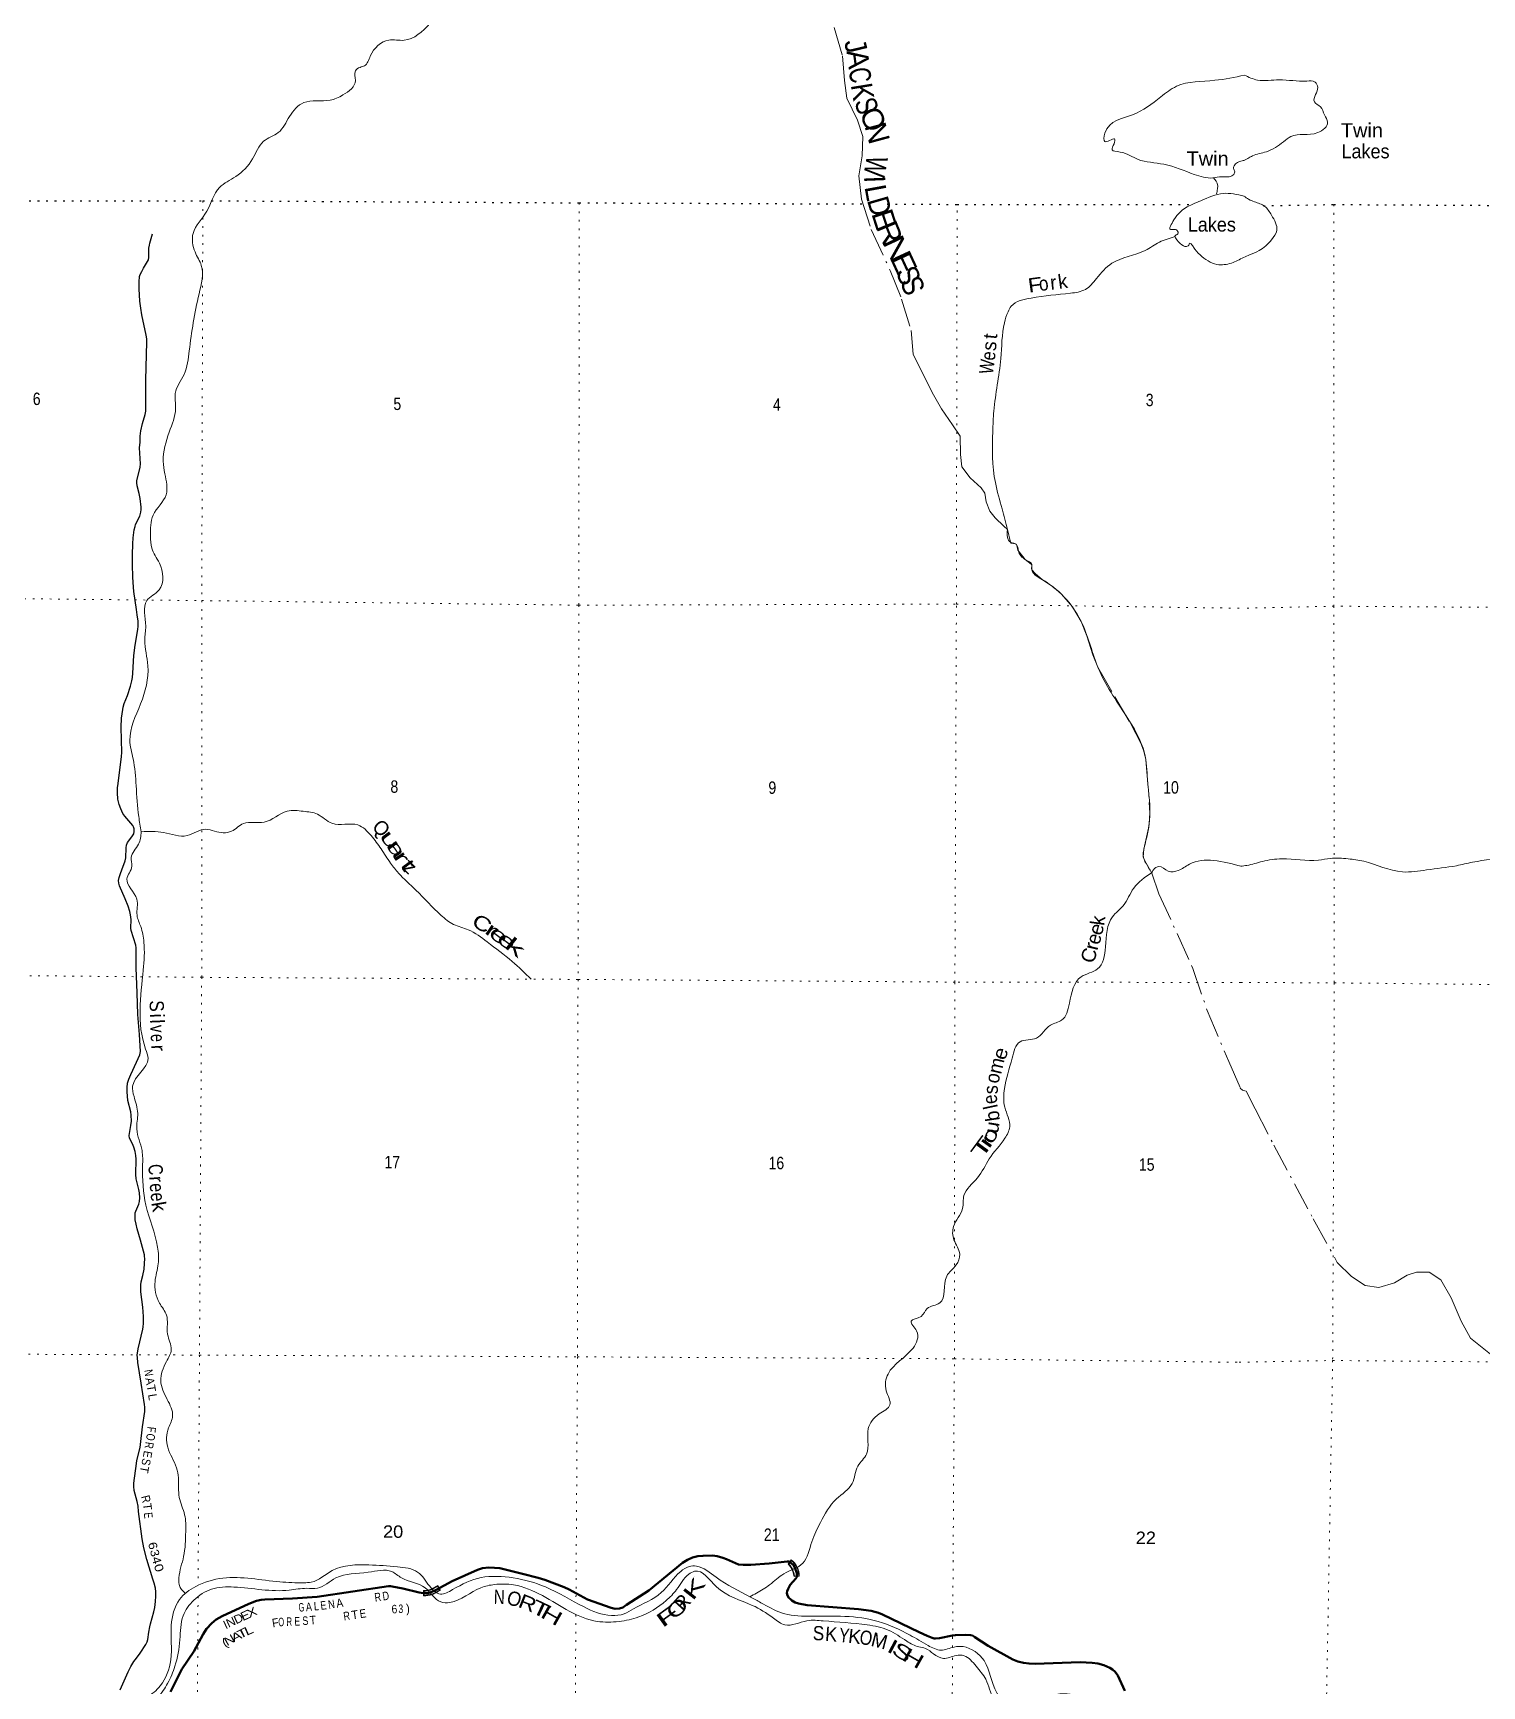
# Model space of a CAD drawing. Header units: feet. Extents: x -248627 to 3, y 0 to 184934.
# Drawn here: x -109621 to -89199, y 144746 to 168034 of the extents above; entities that cross this region are included whole.
import ezdxf
from ezdxf.enums import TextEntityAlignment as Align

# ---------------------------------------------------------------- set-up
doc = ezdxf.new("R2010")
doc.units = ezdxf.units.FT
doc.header["$LTSCALE"] = 80
doc.linetypes.add('DOT_DASHED', pattern=[7.7, 5, -1.2, 0.3, -1.2])
doc.linetypes.add('DOTTED', pattern=[1.5, 0.3, -1.2])
for name, color, linetype, lineweight in [('26', 7, 'Continuous', 40), ('29', 7, 'Continuous', 25), ('30', 7, 'Continuous', 13), ('39', 7, 'Continuous', 13), ('41', 7, 'Continuous', 13), ('44', 7, 'DOT_DASHED', 13), ('6', 7, 'DOTTED', 25), ('61', 7, 'Continuous', 13), ('7', 7, 'DOTTED', 13)]:
    doc.layers.add(name, color=color, linetype=linetype, lineweight=lineweight)
doc.layers.add('27', color=7, linetype='Continuous')

msp = doc.modelspace()

# ---------------------------------------------------------------- linework, layer by layer
at = {"layer": '26'}
for points in [[(-102723.6, 146324.9), (-102499.52, 146269.47), (-102409.93, 146241.38), (-102137.17, 146138.74), (-102064.05, 146105.93), (-101804.17, 145965.4), (-101473.5, 145846.77), (-101415.62, 145834.31), (-101357.34, 145836.65), (-101308.38, 145852.98), (-101257.22, 145886.17), (-100941.23, 146088.7), (-100468.86, 146480.35), (-100397.99, 146523.64), (-100325.72, 146553.96), (-100251.12, 146572.63), (-100177.58, 146580), (-100045.96, 146581.96), (-99980.69, 146574.96), (-99901.03, 146550.47), (-99847.8, 146532.97), (-99677.28, 146458.57), (-99611.17, 146452.49), (-99506.26, 146452.49), (-99247.04, 146472.77), (-98990.43, 146499.87), (-98967.72, 146497.98), (-98954.9, 146492.15), (-98933.92, 146476.99), (-98904.77, 146445.5), (-98885.8, 146414.58), (-98857.89, 146335.69), (-98854.07, 146299.11), (-98856.98, 146278.7), (-98868.35, 146259), (-98951.57, 146168.5), (-98977.63, 146114.82), (-98991.03, 146081.59), (-98994.53, 146052.43), (-98986.96, 146019.18), (-98968.3, 145988.85), (-98946.74, 145966.12), (-98926.33, 145948.26), (-98879.71, 145923.53), (-98830.76, 145904.87), (-98708.51, 145884.67), (-97987.78, 145826.86), (-97809.63, 145802.23), (-97705.28, 145775.09), (-97648.77, 145753.24), (-97130.96, 145501.87), (-97019.31, 145451.15)], [(-107684, 144660.36), (-107630.17, 144764.09), (-107524.15, 144981.71), (-107355.37, 145231.35), (-107225, 145473.1), (-107174.61, 145547.98), (-107101.09, 145628.03), (-107039.39, 145680.94), (-106957.23, 145730.37), (-106580.78, 145904.35), (-106470.55, 145944.54), (-106405.27, 145958.54), (-106352.29, 145963.89), (-105964.47, 145976.27), (-105614.96, 146002.95), (-104610.54, 146151.85), (-104584.49, 146152.17), (-104557.1, 146148.08), (-104410.75, 146118.63), (-104178.76, 146061.03), (-104120.55, 146050.68), (-104085.58, 146050.68), (-104053.58, 146054.4), (-104026.14, 146060.01), (-103999.33, 146070.51), (-103941.04, 146100.84), (-103715.54, 146220.48), (-103357.34, 146380.41), (-103286.51, 146404.68), (-103195.59, 146414.01), (-103118.66, 146411.67), (-103040.15, 146403.2), (-102723.6, 146324.9)], [(-97019.31, 145451.15), (-96950.54, 145425.49), (-96919.06, 145413.82), (-96899.12, 145411.95), (-96843.3, 145417.32), (-96662.63, 145455.31), (-96619.49, 145461.65), (-96483.69, 145466.88), (-96406.11, 145462.22), (-96381.69, 145455.81), (-96364.79, 145445.89), (-96346.14, 145434.23), (-96158.4, 145309.63), (-95809.89, 145118.21), (-95740, 145091.31), (-95663.06, 145070.32), (-95581.47, 145060.98), (-95497.14, 145056.2), (-94862.88, 145081.59), (-94692.06, 145069.15), (-94612.79, 145059.82), (-94527.83, 145037.65), (-94444.94, 145001.5), (-94407.64, 144978.17), (-94370.73, 144944.04), (-94333.03, 144891.86), (-94232.61, 144676.84)]]:
    msp.add_lwpolyline(points, dxfattribs=at)
at = {"layer": '29'}
for points in [[(-108356.28, 158502.19), (-108350.37, 158537.23), (-108337.84, 158587.32), (-108289.4, 158700.73), (-108246.01, 158833.6), (-108229.31, 158908.74), (-108221.3, 158955.8), (-108214.7, 159015.19), (-108200.52, 159264.41), (-108183.3, 159407.46), (-108144.2, 159628.81), (-108137.47, 159678.9), (-108141.65, 159747.78), (-108152.08, 159835.44), (-108162.38, 159909.98), (-108200.09, 160167.3), (-108206.01, 160228.06), (-108214.7, 160365.57), (-108221.38, 160545.54), (-108220.96, 160682.82), (-108213.05, 160838.26), (-108208.44, 160920.75), (-108193.83, 161033.46), (-108183.61, 161080.02), (-108175.04, 161108.6), (-108117.82, 161228.08), (-108099.9, 161283.92), (-108095.64, 161320.52), (-108095.73, 161354.88), (-108112.44, 161473.85), (-108125.12, 161545.38), (-108154.18, 161653.34), (-108158.23, 161695.57), (-108158.35, 161724.31), (-108110.35, 161918.41), (-108105.98, 161965.12), (-108118.7, 162191.83), (-108113.58, 162268.29), (-108110.35, 162354.63), (-108099.91, 162427.68), (-108077.56, 162534.15), (-108041.47, 162661.44), (-108033.5, 162704.9), (-108031.04, 162738.66), (-108032, 163149.26), (-108016.43, 163677.88), (-108017.58, 163724.65), (-108024.78, 163775.98), (-108088.99, 164065.55), (-108104.09, 164155.84), (-108117.2, 164256.04), (-108127.05, 164431.35), (-108127.05, 164552.41), (-108122.35, 164579.35), (-108118.7, 164604.59), (-108110.35, 164633.81), (-108089.48, 164675.55), (-108062.7, 164723.5), (-107993.57, 164839.17), (-107987.21, 164869.66), (-107987.21, 165003.23), (-107981.06, 165044.94), (-107976.77, 165074.2), (-107939.27, 165203.62)], [(-108071.82, 149773.72), (-108068.61, 149804.52), (-108066.52, 149850.44), (-108062.34, 149904.7), (-108066.52, 149950.62), (-108075.3, 150080.83), (-108100.88, 150299.54), (-108104.09, 150349.27), (-108104.09, 150395.19), (-108095.74, 150436.93), (-108071.7, 150529.19), (-108056.08, 150616.43), (-108045.65, 150770.88), (-108047.83, 150793.3), (-108049.82, 150818.88), (-108107.42, 151026.88), (-108152.09, 151184.13), (-108169.2, 151252.43), (-108181.31, 151313.54), (-108183.4, 151367.8), (-108179.94, 151410.22), (-108172.96, 151436.68), (-108130.86, 151532.38), (-108122.87, 151570.26), (-108116.61, 151622.44), (-108120.78, 151693.4), (-108128.44, 151738.37), (-108166.7, 151889.6), (-108172.27, 151953.44), (-108165.68, 152165.39), (-108172.96, 152221.45), (-108181.31, 152273.63), (-108200.1, 152338.33), (-108217.54, 152382.65), (-108262.71, 152465.65), (-108267.5, 152500.89), (-108242.29, 152639.73), (-108233.49, 152701.5), (-108237.67, 152789.16), (-108244.17, 152833.69), (-108285.67, 152995.79), (-108291.87, 153056.91), (-108296.1, 153116.84), (-108295.31, 153178.19), (-108287.76, 153239.99), (-108271.06, 153296.34), (-108242.95, 153358.86), (-108164.44, 153534.92), (-108116.61, 153638.63), (-108113.22, 153663.1), (-108108.26, 153686.64), (-108121.78, 153921.84), (-108143.9, 154207.14), (-108155.54, 154510.39), (-108168.11, 154864.16), (-108166.69, 155143.49), (-108173.39, 155181.41), (-108237.58, 155388.84), (-108241.83, 155421.08), (-108237.65, 155544.22), (-108246, 155611.01), (-108256.06, 155655.88), (-108279.39, 155734.15), (-108322.83, 155837.1), (-108404.63, 156018.01), (-108413.04, 156055.18), (-108415.07, 156095.24), (-108406.72, 156136.98), (-108387.93, 156191.25), (-108368.59, 156244.1), (-108323.23, 156370.74), (-108314.47, 156412.61), (-108308.62, 156552.33), (-108302.53, 156592.14), (-108287.75, 156627.47), (-108227.34, 156707.67), (-108202.18, 156750.61), (-108194.68, 156785.81), (-108196.76, 156821.29), (-108204.07, 156850.59), (-108212.62, 156869.58), (-108327.41, 156998.99), (-108353.51, 157037.63), (-108385.85, 157103.35), (-108406.72, 157163.87), (-108423.88, 157239.13), (-108429.68, 157326.67), (-108429.68, 157399.72), (-108423.13, 157461.32), (-108372.57, 157839.98), (-108369.15, 157896.47), (-108377.78, 158254.19), (-108373.33, 158380.69), (-108356.28, 158502.19)], [(-108391.37, 144690.22), (-108278.87, 144944.33), (-108241.83, 145018.66), (-108201.06, 145088.09), (-108164.6, 145137.63), (-108111.65, 145207.37), (-108033.11, 145327.56), (-108013.35, 145364.82), (-108003.89, 145398.53), (-107991.37, 145504.97), (-107976.49, 145576.13), (-107966.33, 145621.85), (-107917.34, 145790.99), (-107905.8, 145849.35), (-107895.36, 145934.92), (-107888.33, 146012.57), (-107889.1, 146070.59), (-107897.45, 146122.77), (-107916.24, 146195.82), (-107933.7, 146249.88), (-108016.59, 146526.39), (-108058.16, 146690.47), (-108081.02, 146816.64), (-108135.28, 147203.63), (-108141.65, 147276.97), (-108154.17, 147343.76), (-108167.43, 147398.24), (-108193.83, 147500.3), (-108200.37, 147556.51), (-108200.09, 147602.57), (-108165.11, 147880.97), (-108158.35, 147921.91), (-108112.43, 148105.58), (-108106.84, 148148.37), (-108077.23, 148398.22), (-108047.73, 148610.67), (-108047.09, 148672.28), (-108049.82, 148712.94), (-108096.3, 149012.71), (-108145.83, 149301.51), (-108151.12, 149373.45), (-108152.09, 149405.87), (-108138.38, 149496.39), (-108071.82, 149773.72)]]:
    msp.add_lwpolyline(points, dxfattribs=at)
at = {"layer": '39'}
for points in [[(-99481.12, 173724.01), (-99449.22, 173659.2), (-99441.46, 173562.23), (-99334.76, 173468.9), (-99240.26, 173347.34), (-99164.12, 173167.28), (-99122.01, 173076.23), (-99071.59, 173059.87), (-99054.03, 172874), (-98917.47, 172647.25), (-98881.59, 172505.74), (-98799.33, 172343.84), (-98783.67, 172194.33), (-98707.38, 172060.73), (-98576.88, 171834), (-98524.83, 171696.46), (-98515.05, 171599.48), (-98457.83, 171189.29), (-98432, 171061.95), (-98311.23, 170946.34), (-98169.09, 170574.16), (-98240.44, 170364.43), (-98390.68, 170108.57), (-98439.48, 170001.74), (-98583.24, 169879.14), (-98747.45, 169671.81), (-98883.15, 169541.1), (-99113.58, 169463.29), (-99333.82, 169411.69), (-99432.77, 169408.06), (-99602.41, 169396.64), (-99776.34, 169304.46), (-99865.54, 169195.78), (-100075.68, 169144.13), (-100271.77, 169072.24), (-100516.04, 169083.35), (-101300.86, 169262.28), (-101641.92, 169312.16), (-102003.52, 169255.09), (-102262.1, 169209.7), (-102490.72, 169067.26), (-102713.2, 168947.01), (-102963.81, 168873.32), (-103509.66, 168655.45), (-103738.37, 168482.71), (-104028.12, 168166.84), (-104392.32, 167932.06), (-104608.34, 167934.97), (-104867.52, 167709.86), (-104950.74, 167572.87), (-105011.38, 167550.91), (-105078.18, 167500.7), (-105076.59, 167367.4), (-105252.92, 167162.14), (-105434.87, 167088.17), (-105806.49, 167053.35), (-106004.98, 166860.3), (-106165.24, 166630.73), (-106371.58, 166508.39), (-106527.85, 166260.64), (-106764.89, 166011.2), (-106993.54, 165858.66), (-107172.31, 165522.14), (-107365.13, 165211.93), (-107337.72, 164949.28), (-107249.49, 164761.1), (-107281.08, 164359.35), (-107418.97, 163556.15), (-107492.74, 163223.23), (-107616.77, 162957.17), (-107611.4, 162747.12), (-107703.35, 162410.24), (-107785.44, 162000.61), (-107763.81, 161824.83), (-107744.58, 161529.9), (-107929.25, 161241.87), (-107964.53, 160947.17), (-107948.93, 160777.46), (-107840.59, 160564.97), (-107843.83, 160189.35), (-108017.97, 160036.59), (-108033.28, 159678.04), (-108046.29, 159482.83), (-108002.93, 159118.43), (-108105.48, 158580.88), (-108256.56, 158068.54), (-108210.97, 157807.84), (-108167.79, 157427.99), (-108130.84, 156993.64), (-108096.15, 156781.26)], [(-92546.52, 167440.88), (-92964.32, 167367.91), (-93505.7, 167283.31), (-93726.26, 167134.77), (-94122.81, 166883.97), (-94513.34, 166621.02), (-94513.71, 166505.91), (-94449.06, 166519.78), (-94378.31, 166543.72), (-94384.59, 166475.09), (-94413.14, 166390.39), (-94300.18, 166357.61), (-94046.12, 166253.56), (-93680.89, 166185.41), (-93253.32, 166042.28), (-92991, 165992.73), (-92865.77, 166008.37), (-92708.21, 166031.95), (-92683.83, 166078.3), (-92699.82, 166126.84), (-92671.35, 166191.34), (-92610.66, 166225.43), (-92551.08, 166239.62)], [(-92546.52, 167440.88), (-92364.35, 167371.53), (-92055.78, 167375.46), (-91668.7, 167356.66), (-91551.82, 167343.75), (-91513.97, 167268.83), (-91544.86, 167166.13), (-91561.62, 167065.35), (-91473.32, 166996.14), (-91419.6, 166880.75), (-91373.86, 166777.53), (-91513.92, 166631.19), (-91891.37, 166577.28), (-91994.68, 166503.33), (-92237.56, 166361.73), (-92435.56, 166302.56), (-92484.12, 166276.66), (-92553.12, 166239.13)], [(-92983.42, 165992.45), (-92924.7, 165893.5), (-92926.89, 165838.98), (-92940.06, 165766.86)], [(-92551.9, 165735.75), (-92846.34, 165774.03), (-93163.67, 165670.32), (-93375.99, 165572.24), (-93540.09, 165401.26), (-93586.97, 165264.13), (-93540.52, 165267.97), (-93496.16, 165251.63), (-93484.19, 165205.14), (-93526.69, 165175.02), (-93516.68, 165148.72), (-93341.39, 165034.91), (-93331.26, 165046.98), (-93323.1, 165071.18), (-93298.9, 165063.01), (-93264.73, 165016.42), (-93172.2, 164909), (-92934.4, 164772.71), (-92730.41, 164794.08), (-92558.45, 164873.19)], [(-92554.54, 165736.09), (-92487.78, 165691.51), (-92407.33, 165656.65), (-92260.52, 165591.07), (-92164.5, 165467.33), (-92091.22, 165252.93), (-92164.64, 165122.27), (-92339.03, 164968.1), (-92474.52, 164908.49), (-92558.45, 164873.19)], [(-93525.55, 165166.01), (-93745.03, 165087.06), (-93945.3, 164970.76), (-94414.3, 164790.93), (-94633.07, 164573.73), (-94789.03, 164420.89), (-94999.18, 164369.25), (-95554.64, 164300.86), (-95833.65, 164184.88), (-95878.31, 164108.32), (-95929.3, 163953.03), (-95981.42, 163446.35), (-96078.72, 162707.61), (-96093.79, 162418.88), (-96057.77, 161699.78), (-95962.06, 161329.82), (-95888.45, 161039.22)], [(-95888.45, 161039.22), (-95842.45, 160858.78), (-95759.77, 160826.12), (-95733.81, 160739.18), (-95631.25, 160613.54), (-95544.65, 160546.54), (-95544.88, 160475.86), (-95416.08, 160346.08), (-95236.78, 160224.17), (-95051.6, 160049.73), (-94834.63, 159715.61), (-94606.51, 159084.58), (-94214.97, 158414.51), (-93956.23, 157888.36), (-93913.01, 157518.61), (-93884.61, 156938.9), (-93958.53, 156559.53), (-93971.11, 156418.22), (-93939.04, 156345.38), (-93854.5, 156202.01)], [(-84362.44, 159932.91), (-84552.63, 159837.69), (-84716.86, 159695.56), (-85021.1, 159417.16), (-85182.85, 159349.67), (-85310.21, 159300.1), (-85410.33, 159090.93), (-85569.93, 158722.76), (-85724.44, 158522.04), (-85903.27, 158303.32), (-86011.99, 158009.46), (-86215.27, 157750.56), (-86498.96, 157532.56), (-86886.52, 157474.69), (-87038.36, 157378.87), (-87139.71, 157296.84), (-87253.98, 157081.71), (-87434.55, 156907.4), (-87580.55, 156779.26), (-87755.29, 156570.61), (-88119.26, 156413.7), (-88522.64, 156404.36), (-88800.91, 156408.29), (-89331.64, 156351.4), (-89559.83, 156302.53), (-89979.66, 156242.86), (-90320.64, 156214.93), (-90866.22, 156363.97), (-91085.81, 156399.78), (-91335.83, 156405.53), (-91503.37, 156380.45), (-92019.5, 156400.14), (-92294.01, 156361.67), (-92512.15, 156306.67), (-92598.11, 156294.47)], [(-108096.15, 156781.26), (-107780.25, 156770.05), (-107449.27, 156726.28), (-107188.52, 156816.08), (-107063.43, 156787.29), (-106823.16, 156788.32), (-106655.23, 156896.68), (-106364.43, 156915.67), (-106038.85, 157071.85), (-105812.73, 157068.9), (-105612.98, 157027.68), (-105407.45, 156899.61), (-105042.08, 156875.88), (-104856.81, 156725.68), (-104716.08, 156541.32), (-104581.47, 156336.79), (-104470.87, 156199.01), (-104225.33, 155957.67), (-103869.12, 155602.79), (-103693.87, 155474.84), (-103486.16, 155399.26), (-103220.2, 155228.52), (-102867.76, 154952.41), (-102602.06, 154702.92)], [(-108096.15, 156781.26), (-108134.13, 156603.89), (-108237.7, 156418.52), (-108228.01, 156295.29), (-108297.24, 156115.84), (-108158.85, 155832.54), (-108155.55, 155604.32), (-108103.57, 155444.56), (-108057.85, 155224.25), (-108067.2, 154832.5), (-108034.48, 153719.61), (-107998.58, 153584.04), (-108217.9, 153197.32), (-108198.06, 153050.45), (-108146.02, 152811.85), (-108159.03, 152592.77), (-108085.31, 152289.1), (-108076.64, 152072.2), (-108029.53, 151518.32), (-107865.89, 150927.95), (-107856.56, 150693.65), (-107901.78, 150445.43), (-107840.18, 150140.23), (-107739.79, 149970.18), (-107724.5, 149703.54), (-107672.72, 149483.2), (-107741.91, 149315.87), (-107821.54, 149045.58), (-107729.52, 148780.64), (-107653.55, 148550.11), (-107710.63, 148380.7), (-107723.63, 148108.12), (-107597.38, 147818.81), (-107571.59, 147677.34), (-107560.37, 147402.64), (-107484.44, 147157.96), (-107469.06, 146919.6), (-107498.47, 146570.34), (-107566.07, 146269.71), (-107552.35, 146144.45), (-107517.25, 146093.68), (-107480.39, 146058.98)], [(-92591.25, 156294.2), (-93323.3, 156322.65), (-93481.07, 156234.44), (-93620.41, 156226.94), (-93751.44, 156292.1), (-93830.34, 156243.96), (-93854.71, 156201.65)], [(-93854.71, 156201.65), (-94107.79, 155986.61), (-94255.98, 155738.82), (-94405.9, 155583.93), (-94504.19, 155160.24), (-94616.25, 154847.68), (-94846.78, 154737.56), (-95013.56, 154364.64), (-95123.37, 154124.77), (-95281.07, 154056.75), (-95477.52, 153873.79), (-95709.88, 153822.24), (-95821.68, 153590.46), (-95928.06, 153162.76), (-95924.88, 152898.19), (-95855.11, 152623.25), (-95922.26, 152463.98), (-96143.28, 152172.07), (-96309.72, 151904.16), (-96500.32, 151654.52), (-96519.08, 151472.85), (-96647.11, 151218.91), (-96641.66, 151033.1), (-96559.55, 150826.77), (-96610.51, 150677.53), (-96742.26, 150518.54), (-96842.42, 150141.3), (-97018.34, 150063.26), (-97105.51, 149952.55), (-97245.05, 149884.46), (-97168.77, 149746.82), (-97218.01, 149506.7), (-97570.52, 149140.61), (-97595.52, 148904.43), (-97543.67, 148704.28), (-97695.51, 148577.68), (-97849.63, 148372.32), (-97873.01, 148012.95), (-97994.7, 147843.81), (-98074.24, 147599.78), (-98297.04, 147380.57), (-98522.23, 147050.3), (-98644.26, 146778.17), (-98772.45, 146473.75), (-99039.45, 146325.41), (-99239.84, 146170.73), (-99330.9, 146108.5), (-99516.36, 146002.38)], [(-94075.51, 144349.36), (-94289.24, 144276.19), (-94547.46, 144343.9), (-94660.63, 144447.87), (-95027.35, 144541.78), (-95298.02, 144504.52), (-95728.62, 144336.66), (-95880.02, 144345.36), (-96083.28, 144550.17), (-96193.39, 144839.42), (-96330.08, 145023.76), (-96499.2, 145171.88), (-96612.26, 145174.36), (-96790.07, 145132.69), (-96927.16, 145195.86), (-97042, 145273.07), (-97136.82, 145295.68), (-97306.15, 145377.16), (-97566.11, 145531.72), (-97862.67, 145605.64), (-98484.35, 145662.73), (-98712.5, 145663.68), (-99023.62, 145606.39), (-99186.85, 145701.98), (-99483.07, 145880.92), (-99988.99, 146143.53), (-100297.2, 146360.89), (-100380.12, 146318.82), (-100550.42, 146103.44), (-100698.31, 145948.54), (-101084.7, 145717.89), (-101361.52, 145654.41), (-101668.41, 145655.68), (-102055.62, 145794.6), (-102442.55, 146018.35), (-102847.88, 146169.46), (-103116.4, 146174.61), (-103310.38, 146128.96), (-103745.14, 145922.75), (-103874.34, 145929.34), (-104096.49, 146128.68), (-104428.47, 146268.88), (-104563.47, 146356.28), (-104896.64, 146347.56), (-105353.21, 146266.64), (-105612.11, 146122.3), (-105761.64, 146121.07), (-106008.81, 146095.05), (-106789.35, 146138.43), (-107106.25, 146108.27), (-107355.1, 145953.8), (-107505.22, 145734.29), (-107550.74, 145397.22), (-107620.6, 145023.9), (-107724.36, 144781.98), (-107862.29, 144588.68), (-108051.22, 144461.78), (-108773.22, 144136.43), (-108958.75, 143930.8), (-109175.72, 143642.91), (-109481.54, 143355.38), (-109938.55, 143137.14), (-110197.68, 142926.16), (-110395.02, 142483.63), (-110446.34, 142206.22), (-110521.16, 142170.18), (-110690.92, 142122.41), (-111026.16, 142099.56), (-111238.38, 142029.75), (-111331.71, 141890.79), (-111448.75, 141672.41), (-111535.48, 141485.87), (-111652.56, 141399.11), (-111986.36, 141124.05), (-112093.73, 141013.42), (-112342.55, 140865.01), (-112508.75, 140669.8), (-112553.83, 140468.03), (-112663.83, 140169.6), (-112834.75, 139764.38), (-112990.75, 139599.43), (-113112.31, 139470.68), (-113262.38, 139267.33), (-113645.34, 138848.85), (-113853.56, 138770.95), (-114009.17, 138727.16), (-114122.38, 138681.18), (-114310.53, 138566.84), (-114620.06, 138378.29), (-114772.04, 138207.25), (-114782.66, 138045.74), (-114810.8, 137949.99)], [(-112013, 142245), (-112177.63, 141910.44), (-112354.36, 141579.96), (-112438.19, 141259.21), (-112553.96, 141047.64), (-112905.25, 140435.15), (-112954.43, 140211.19), (-112979.71, 139890.19), (-112988.08, 139799.35), (-112996.33, 139744.86), (-112968.01, 139762.91), (-112901.01, 139875.73), (-112793.22, 140115.61), (-112688.94, 140519.08), (-112567.06, 140744.76), (-112257.11, 141064.59), (-111930.09, 141368.74), (-111726.28, 141477.19), (-111708.93, 141563.96), (-111622.21, 141689.76), (-111478.89, 141956.02), (-111385.52, 142109.12), (-111175.3, 142180.95), (-110795.63, 142207.66), (-110561.29, 142249.1), (-110524.66, 142337.81), (-110448.71, 142719.18), (-110217.32, 143093.86), (-109812.55, 143389.06), (-109411.94, 143647.92), (-109071.53, 144020.13), (-108899.48, 144150.69), (-108422.19, 144395.1), (-108018.7, 144583.25), (-107827.44, 144748.08), (-107678.86, 145113), (-107673.25, 145597.66), (-107554.95, 145964.72), (-107328.22, 146147.56), (-106945.46, 146264.23), (-106143.24, 146212.17), (-105805.01, 146199.16), (-105700.67, 146207.49), (-105403.34, 146371.86), (-104886.21, 146450.51), (-104486.52, 146424.62), (-104200.06, 146350.74), (-104033.11, 146154.16), (-103880.04, 146040.43), (-103708.22, 146102.33), (-103307.27, 146271.83), (-102851.96, 146267.49), (-102399.75, 146141.36), (-101855.52, 145858.4), (-101468.26, 145737.65), (-101290.88, 145762.11), (-101159.04, 145831.29), (-100766.6, 146059.9), (-100493.05, 146359.68), (-100373.71, 146427.85), (-100270.72, 146433.48), (-99992.6, 146276.83), (-99508.93, 145998.16), (-99361.8, 145918.79), (-99071.53, 145774.21), (-98696.14, 145728.23), (-98177.25, 145726.09), (-97709.06, 145653.48), (-97259.44, 145461.79), (-97005.52, 145315.33), (-96824.01, 145249.96), (-96636.1, 145293.61), (-96510.9, 145299.16), (-96216.76, 145102.05), (-96036.52, 144648.93), (-95815.03, 144462.23), (-95576.61, 144515.77), (-95089.63, 144634.93), (-94750.61, 144581.02), (-94419.82, 144476.66), (-94248.44, 144405.27), (-94077.67, 144348.62)]]:
    msp.add_spline(points, degree=3, dxfattribs=at)
at = {"layer": '44'}
for points in [[(-98327.62, 168112.72), (-98209.95, 167710.84), (-98185.34, 167365.39), (-98152.67, 167114.57), (-98000.9, 166804.75), (-97927.63, 166575.26), (-97933.5, 166305.09), (-97983.78, 166021.73), (-97944.79, 165692.11), (-97807.55, 165267.62), (-97539.28, 164687.06), (-97379.49, 164284.28), (-97242.64, 163841.65), (-97213.77, 163508.21), (-97060.04, 163196.33), (-96931.28, 162935.41), (-96815.16, 162739.31), (-96659.51, 162516.15), (-96552.67, 162354.53), (-96550.25, 162096.28), (-96532, 161920.4), (-96412.96, 161766.6), (-96259.47, 161628.2), (-96206.95, 161552.46), (-96187.6, 161426.98), (-96136.26, 161296.8), (-96062.07, 161202.44), (-95938.23, 161084.84), (-95888.71, 161040.25)], [(-95938.23, 161084.84), (-95888.71, 161040.25), (-95843.02, 160860.99), (-95832.68, 160846.83), (-95772.36, 160835.72), (-95763.23, 160830.32), (-95754.83, 160815.85), (-95739.46, 160749.59), (-95723.01, 160723.92), (-95635.35, 160617.91), (-95550.61, 160552.9), (-95541.54, 160541.28), (-95541.26, 160523.9), (-95548.72, 160492.79), (-95541.78, 160471.87), (-95493.06, 160415.04), (-95399.42, 160334), (-95238.6, 160225.61), (-95126.81, 160128.73), (-94971.48, 159948.18), (-94849.3, 159745.34), (-94766.33, 159540.81), (-94684.3, 159272.76), (-94615.08, 159101.23), (-94371.97, 158682.57), (-94149.44, 158298.89), (-94008.17, 158030.43), (-93968.63, 157928.16), (-93936.05, 157797.16), (-93887.57, 157191.46), (-93882.62, 157045.1), (-93887.91, 156897.47), (-93897.94, 156831.81), (-93962.9, 156534.2), (-93972.15, 156425.94), (-93952.57, 156368.91), (-93851.18, 156195.77)], [(-93851.18, 156195.77), (-93751.45, 155906.94), (-93280.41, 154870.25), (-93070.9, 154262.69), (-92767.55, 153542.2), (-92605.3, 153168.21)], [(-92605.3, 153168.21), (-92573.53, 153138.54), (-92523.64, 153127.38), (-92394.94, 152874.74), (-92133.65, 152363.33), (-91577.28, 151327.69), (-91238.07, 150713.84), (-91039.94, 150516.1), (-90846.24, 150388.98), (-90654.37, 150358.61), (-90432.23, 150426.3), (-90255.33, 150533.26), (-90123.99, 150576.74), (-89943.52, 150574.82), (-89777.48, 150466.43), (-89632.69, 150215.46), (-89491.67, 149885.99), (-89360.69, 149645.39), (-89055.26, 149403)]]:
    msp.add_lwpolyline(points, dxfattribs=at)
at = {"layer": '6'}
for points in [[(-123405.05, 165750.23), (-122866.02, 165751.16), (-121797.81, 165738.38), (-117565.73, 165718.51), (-116451.97, 165713.88), (-112234.16, 165676.4), (-111116.43, 165667.38), (-107228.36, 165671.81), (-101922.39, 165641.84), (-97909.81, 165625.28)], [(-97584.57, 165623.94), (-96596.22, 165619.86), (-93287.18, 165618.29)], [(-92279.28, 165599.78), (-91286.32, 165618.68), (-85970.68, 165588.21), (-80648.93, 165565.77), (-61702.72, 165508.2)]]:
    msp.add_lwpolyline(points, dxfattribs=at)
at = {"layer": '61'}
for p, q in [((-98933.72, 146520.15), (-98977.95, 146459.79)), ((-98967.48, 146460.54), (-98932.17, 146508.72)), ((-98820.72, 146290.04), (-98894.65, 146286.27)), ((-104116.66, 146013.6), (-104118.2, 146089.68)), ((-103880.35, 146092.89), (-103914.97, 146159.43))]:
    msp.add_line(p, q, dxfattribs=at)
for points in [[(-98820.72, 146290.04), (-98823.99, 146327.56), (-98829.29, 146358.46), (-98836.35, 146382.3), (-98843.71, 146403.27), (-98853.57, 146424.69), (-98863.73, 146445.44), (-98877.41, 146466.19), (-98890.22, 146481.64), (-98902.03, 146493.7), (-98911.85, 146502.83), (-98933.72, 146520.15)], [(-98932.17, 146508.72), (-98917.07, 146496.76), (-98907.61, 146487.97), (-98896.17, 146476.28), (-98883.85, 146461.42), (-98870.69, 146441.46), (-98860.8, 146421.26), (-98851.13, 146400.27), (-98843.96, 146379.84), (-98837.09, 146356.64), (-98831.93, 146326.53), (-98829.41, 146297.6), (-98888.2, 146294.6)], [(-98894.65, 146286.27), (-98901.7, 146320.49), (-98907.43, 146343.45), (-98912.73, 146360.23), (-98922.89, 146386.27), (-98936.13, 146410.56), (-98948.49, 146427.34), (-98961.3, 146442.79), (-98977.95, 146459.79)], [(-98888.2, 146294.6), (-98893.9, 146322.27), (-98899.73, 146345.63), (-98905.18, 146362.89), (-98915.62, 146389.65), (-98929.37, 146414.87), (-98942.18, 146432.27), (-98955.35, 146448.15), (-98967.48, 146460.54)], [(-104118.2, 146089.68), (-104090.85, 146090.96), (-104062.77, 146094.12), (-104041.36, 146098.68), (-104021.7, 146104.65), (-104003.86, 146111.67), (-103914.97, 146159.43)], [(-104116.66, 146013.6), (-104085.59, 146015.84), (-104055.4, 146020.05), (-104024.51, 146025.31), (-103999.93, 146031.63), (-103978.45, 146040.18), (-103880.35, 146092.89)], [(-104110.04, 146082.05), (-104090.22, 146082.98), (-104061.49, 146086.21), (-104039.36, 146090.93), (-104019.07, 146097.09), (-104000.49, 146104.4), (-103918.32, 146148.54), (-103891.09, 146096.21)], [(-103891.09, 146096.21), (-103981.83, 146047.44), (-104002.42, 146039.25), (-104026.18, 146033.14), (-104056.62, 146027.96), (-104086.43, 146023.8), (-104108.83, 146022.19), (-104110.04, 146082.05)]]:
    msp.add_lwpolyline(points, dxfattribs=at)
at = {"layer": '7'}
for points in [[(-107228.36, 165671.81), (-107242.65, 160037.43), (-107243.77, 154730.15), (-107275.22, 149406.84), (-107294.43, 146165.54)], [(-101922.39, 165641.84), (-101928.72, 159973.09), (-101939.82, 154700.18), (-101947.03, 149382.83), (-101968.88, 145912.86)], [(-96660.56, 145291.46), (-96635, 149354.85), (-96627.83, 154662.11), (-96606.47, 159987.48), (-96596.22, 165619.86)], [(-91286.32, 165618.68), (-91285.39, 159958.62), (-91280.25, 154651.64), (-91303.42, 149330.74), (-91399.16, 144014.37), (-91428.23, 138717.72), (-91450.48, 137842.94)], [(-112265.87, 160090.47), (-107242.65, 160037.43), (-101928.72, 159973.09), (-96606.47, 159987.48), (-92577.39, 159929.48)], [(-84362.86, 159927.75), (-86002.07, 159920.3), (-91285.39, 159958.62), (-92577.39, 159929.48)], [(-92599.16, 154657.16), (-96627.83, 154662.11), (-101939.82, 154700.18), (-107243.77, 154730.15), (-112325.56, 154775.35)], [(-92599.16, 154657.16), (-91280.25, 154651.64), (-86015.17, 154597.3), (-80727.4, 154623.52)], [(-117722.35, 149229.82), (-112396.34, 149155.34), (-109924.17, 149419.79), (-107275.22, 149406.84), (-101947.03, 149382.83), (-96635, 149354.85), (-92621.23, 149305.88)], [(-92621.23, 149305.88), (-91303.42, 149330.74), (-86014.08, 149286.32), (-80754.73, 149282.47)], [(-107295.38, 146005.02), (-107306.55, 144119.88), (-107351.97, 138796.6)], [(-101969.91, 145750.2), (-101980.45, 144075.69), (-101949.43, 138713.75)], [(-96693.95, 138681.96), (-96668.46, 144035.59), (-96661.38, 145161.29)]]:
    msp.add_lwpolyline(points, dxfattribs=at)

# ---------------------------------------------------------------- texts
at = {"layer": '27'}
for s, rotation, width, p in [('R', 8.432, 0.8, (-104753.28, 145938.61)), ('D', 8.432, 0.8, (-104641.12, 145955.24)), ('E', 24.804, 1.2, (-106605.08, 145685.12)), ('X', 24.804, 1.25, (-106510.78, 145728.54)), ('G', 4.365, 0.65, (-105833.22, 145794.43)), ('A', 4.365, 0.8, (-105729.13, 145801.03)), ('L', 4.365, 0.85, (-105621.83, 145811.73)), ('E', 6.432, 0.8, (-105521.22, 145821.86)), ('N', 8.432, 0.8, (-105406.89, 145837.94)), ('A', 8.432, 0.9, (-105290.68, 145854.85)), ('R', 8.432, 0.8, (-105191.59, 145672.95)), ('E', 8.432, 0.85, (-104964, 145706.69)), ('6', 3.432, 0.9, (-104524.54, 145768.34)), ('3', 0.507, 0.75, (-104437.36, 145772.88)), ('N', 24.804, 1.1, (-106808.32, 145590.19)), ('D', 24.804, 1.1, (-106701.07, 145639.92)), ('T', 26.804, 1.45, (-106643.47, 145434.98)), ('L', 23.804, 1.35, (-106556.4, 145475.36)), ('F', 9.828, 0.95, (-106195.87, 145577.87)), ('O', 1.828, 0.65, (-106121.37, 145586.82)), ('R', 1.828, 0.7, (-106008.3, 145592.67)), ('E', 1.828, 0.75, (-105895.45, 145596.28)), ('S', 4.365, 0.8, (-105779.06, 145605.38)), ('T', 4.365, 0.9, (-105672.32, 145614.19)), ('(', 30.435, 1.1, (-106889.38, 145301.58)), ('N', 29.614, 1.25, (-106823.49, 145340.79)), ('A', 27.032, 1.3, (-106728.75, 145390.57))]:
    msp.add_text(s, height=120, rotation=rotation, dxfattribs=dict(at, width=width)).set_placement(p, align=Align.CENTER)
for s, rotation, p in [('T', 8.432, (-105077.57, 145689.85)), (')', 2.622, (-104334.52, 145777.54)), ('I', 25.032, (-106884.57, 145552.84))]:
    msp.add_text(s, height=120, rotation=rotation, dxfattribs=at).set_placement(p, align=Align.CENTER)
at = {"layer": '30'}
for s, rotation, width, p in [('N', 279.732, 0.8, (-108048.42, 149147.63)), ('A', 279.732, 0.95, (-108030.99, 149029.68)), ('F', 263.241, 0.85, (-108010.95, 148362.68)), ('R', 261.791, 0.8, (-108043.47, 148143.79)), ('O', 261.423, 0.8, (-108022.77, 148259.91)), ('S', 258.54, 0.9, (-108085.52, 147912.37)), ('E', 259.506, 0.9, (-108064.91, 148018.72)), ('R', 283.679, 0.9, (-108087.21, 147364.65)), ('E', 276.249, 0.8, (-108056.11, 147141.56)), ('6', 283.759, 1.15, (-107988.92, 146706.67)), ('3', 284.217, 1.1, (-107961.87, 146603.91)), ('4', 286.687, 1.15, (-107935.67, 146500.23)), ('0', 286.687, 1.25, (-107903.25, 146392.06))]:
    msp.add_text(s, height=120, rotation=rotation, dxfattribs=dict(at, width=width)).set_placement(p, align=Align.CENTER)
for s, rotation, p in [('T', 278.814, (-108013.19, 148930.94)), ('L', 278.814, (-107993.64, 148807.48)), ('T', 259.847, (-108110.12, 147805.1)), ('T', 277.255, (-108068.45, 147264.07))]:
    msp.add_text(s, height=120, rotation=rotation, dxfattribs=at).set_placement(p, align=Align.CENTER)
at = {"layer": '41'}
for s, width, p in [('Twin', 1.05, (-91187.64, 166563.89)), ('Twin', 1.05, (-93362.61, 166165.13)), ('Lakes', 0.95, (-91178.96, 166268.35)), ('Lakes', 0.95, (-93345.26, 165236.78))]:
    msp.add_text(s, height=200, dxfattribs=dict(at, width=width)).set_placement(p)
for s, rotation, width, p in [('F', 7.593, 1.25, (-95484.55, 164389.46)), ('o', 7.593, 0.9, (-95364.79, 164406.88)), ('e', 84.216, 0.85, (-96058.7, 163477.26)), ('W', 82.352, 0.8, (-96079.23, 163319.13)), ('u', 306.149, 1.85, (-104665.67, 156607.94)), ('a', 303.133, 1.7, (-104584.29, 156485.76)), ('r', 303.568, 1.8, (-104505.26, 156366.62)), ('t', 306.348, 1.65, (-104419.48, 156254.14)), ('C', 329.038, 1.35, (-103343.82, 155403.26)), ('r', 325.566, 1.8, (-103206.11, 155315.43)), ('e', 323.597, 1.7, (-103112.52, 155243.73)), ('e', 75.272, 1.05, (-94539.58, 155384.34)), ('e', 323.597, 1.7, (-102999.55, 155165.22)), ('k', 321.746, 2, (-102886.95, 155076.87)), ('C', 72.764, 1.05, (-94644.14, 155009.5)), ('r', 76.318, 1.15, (-94608.49, 155145.92)), ('S', 271.67, 0.9, (-107977.19, 154322.92)), ('v', 272.377, 0.8, (-107966.09, 154000.81)), ('e', 272.377, 0.75, (-107960.73, 153871.79)), ('e', 73.518, 1.1, (-95894.97, 153630.09)), ('o', 80.445, 0.95, (-95999.72, 153295.18)), ('e', 98.894, 0.9, (-96034.55, 153024.21)), ('s', 90.788, 0.95, (-96023.09, 153147.34)), ('o', 62.985, 1.4, (-96050.3, 152459.47)), ('u', 80.804, 1.1, (-96009.19, 152601.48)), ('T', 53.585, 1.9, (-96167.19, 152275.35)), ('r', 54.394, 1.85, (-96102.32, 152369.01)), ('C', 274.12, 0.8, (-107992.11, 152014.21)), ('e', 275.603, 0.85, (-107972.63, 151757.67)), ('e', 275.603, 0.85, (-107959.71, 151626.01)), ('k', 279.334, 1.05, (-107943.82, 151483.66)), ('K', 51.933, 1.75, (-100226.66, 146056.83)), ('N', 358.209, 0.8, (-103052.18, 145900.34)), ('O', 345.503, 0.95, (-102862.72, 145876.96)), ('R', 338.383, 1.25, (-102686.2, 145819.39)), ('T', 334.726, 1.55, (-102504.43, 145735.81)), ('H', 330.495, 1.5, (-102358.25, 145651.86)), ('F', 35.769, 1.95, (-100621.84, 145648.32)), ('O', 39.182, 1.45, (-100480.54, 145762.32)), ('S', 358.772, 0.9, (-98552.84, 145389.67)), ('K', 355.842, 0.95, (-98377.81, 145375.59)), ('Y', 353.666, 0.8, (-98199.03, 145359.33)), ('O', 351.052, 0.85, (-97895.06, 145325.82)), ('I', 331.946, 1.65, (-97550.46, 145212.1)), ('S', 328.364, 1.55, (-97419.36, 145138.58)), ('H', 330.433, 1.5, (-97261.82, 145047.17))]:
    msp.add_text(s, height=200, rotation=rotation, dxfattribs=dict(at, width=width)).set_placement(p, align=Align.CENTER)
for s, rotation, p in [('r', 5.899, (-95231.53, 164420.91)), ('k', 7.836, (-95094.73, 164436.86)), ('t', 84.038, (-96031.88, 163751.86)), ('s', 84.216, (-96044.65, 163615.92)), ('Q', 313.859, (-104783.4, 156763)), ('z', 315.421, (-104371.04, 156212.44)), ('k', 82.281, (-94515.02, 155516.55)), ('e', 77.01, (-94573.4, 155251.37)), ('i', 271.67, (-107973.24, 154187.53)), ('l', 272.377, (-107970.37, 154103.87)), ('r', 272.377, (-107953.01, 153731.55)), ('m', 76.7, (-95951.81, 153463.28)), ('l', 102.193, (-96027.69, 152925.5)), ('b', 98.413, (-96002.85, 152789.52)), ('r', 274.12, (-107981.26, 151878.61)), ('R', 47.867, (-100395.17, 145857.69)), ('K', 353.666, (-98050.82, 145343.61)), ('M', 345.708, (-97715.6, 145285.3))]:
    msp.add_text(s, height=200, rotation=rotation, dxfattribs=at).set_placement(p, align=Align.CENTER)
at = {"layer": '44'}
for s, rotation, width, p in [('J', 283.458, 0.95, (-98170.19, 167818.69)), ('C', 278.868, 0.75, (-98110.67, 167418.38)), ('K', 279.395, 0.9, (-98076.54, 167183.38)), ('S', 287.309, 0.8, (-98015.19, 166965.55)), ('O', 296.099, 1.05, (-97913.62, 166754.48)), ('W', 259.938, 0.75, (-97890.98, 166180.94)), ('I', 272.302, 0.9, (-97906.55, 165966.97)), ('D', 285.984, 0.9, (-97832.44, 165553.62)), ('R', 292.388, 1.1, (-97685.18, 165162.15)), ('N', 294.801, 1.25, (-97577.9, 164930.86)), ('E', 294.801, 1.15, (-97483.27, 164726.07)), ('S', 291.639, 0.9, (-97420.9, 164564.11)), ('S', 291.639, 0.9, (-97361.2, 164421.9))]:
    msp.add_text(s, height=300, rotation=rotation, dxfattribs=dict(at, width=width)).set_placement(p, align=Align.CENTER)
for s, rotation, p in [('A', 277.558, (-98139.45, 167647.11)), ('N', 285.046, (-97865.96, 166586.39)), ('L', 280.382, (-97883.4, 165758.35)), ('E', 287.916, (-97766.79, 165363.11))]:
    msp.add_text(s, height=300, rotation=rotation, dxfattribs=at).set_placement(p, align=Align.CENTER)
at = {"layer": '7'}
for s, width, p in [('6', 0.85, (-109625.1, 162793.02)), ('5', 0.85, (-104542.25, 162722.31)), ('4', 0.85, (-99192.87, 162711.26)), ('3', 0.85, (-93938.47, 162777.08)), ('8', 0.85, (-104584.04, 157329.32)), ('9', 0.85, (-99256.2, 157314.86)), ('10', 0.85, (-93693.07, 157317.95)), ('17', 0.85, (-104668.34, 152038.77)), ('16', 0.85, (-99255.25, 152025.67)), ('15', 0.85, (-94035.23, 152004.13)), ('20', 1.1, (-104689.57, 146832.45)), ('21', 0.85, (-99320.32, 146789.25)), ('22', 1.1, (-94079.95, 146744.97))]:
    msp.add_text(s, height=175, dxfattribs=dict(at, width=width)).set_placement(p)

doc.saveas('drawing.dxf')
